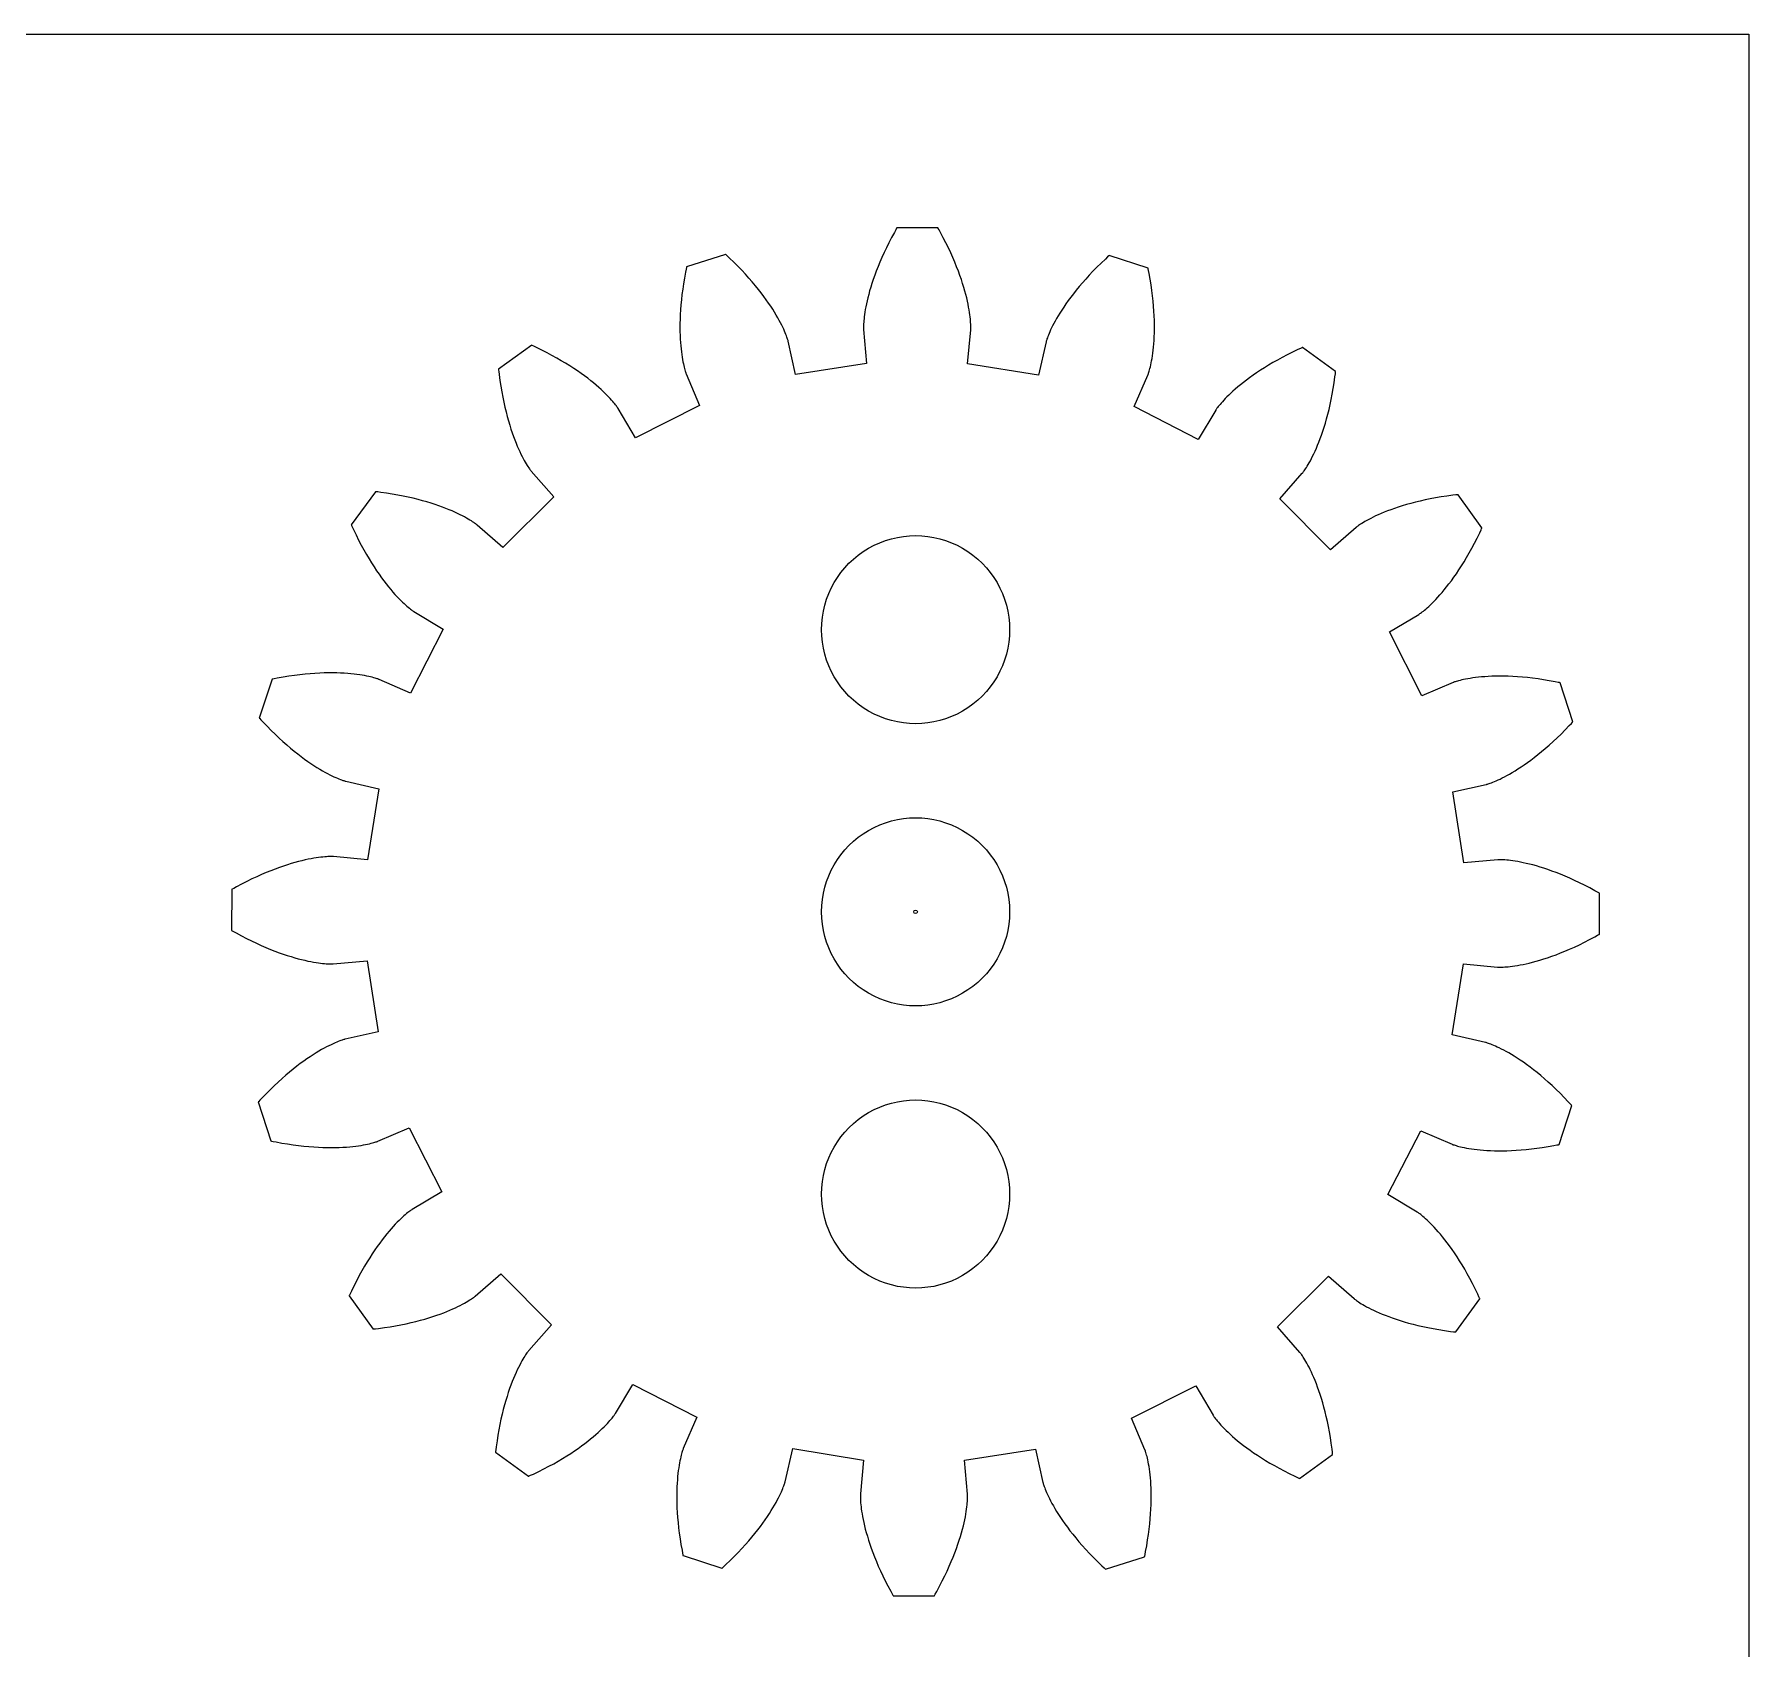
# Model space of a CAD drawing. Extents: x 0 to 209, y 27 to 297.
# Drawn here: x 118 to 209.2, y 210.8 to 296.6 of the extents above; entities that cross this region are included whole.
import ezdxf

# ---------------------------------------------------------------- set-up
doc = ezdxf.new("R2010")
doc.units = 0
for name, color, linetype in [('BoundingBox', 7, 'CONTINUOUS'), ('Centres', 7, 'CONTINUOUS'), ('Circles', 7, 'CONTINUOUS'), ('Gears', 7, 'CONTINUOUS')]:
    doc.layers.add(name, color=color, linetype=linetype)

msp = doc.modelspace()

# ---------------------------------------------------------------- linework, layer by layer
at = {"layer": 'BoundingBox', "color": 7}
msp.add_lwpolyline([(0.350749, 296.646874), (209.200745, 296.646874), (209.200745, 26.79689), (0.350749, 26.79689)], close=True, dxfattribs=at)
at = {"layer": 'Centres', "color": 7}
for points in [[(159.903845, 250.000009), (159.903845, 251.786338), (160.85684, 253.436973), (162.403846, 254.330138)], [(162.403846, 254.330138), (163.950851, 255.223302), (165.856841, 255.223302), (167.403846, 254.330138)], [(167.403846, 254.330138), (168.950849, 253.436973), (169.903844, 251.786338), (169.903844, 250.000009)], [(162.403846, 245.669883), (160.85684, 246.563048), (159.903845, 248.213683), (159.903845, 250.000009)], [(164.807691, 250.000009), (164.807691, 250.053117), (164.850739, 250.096164), (164.903846, 250.096164)], [(164.903846, 249.903854), (164.850739, 249.903854), (164.807691, 249.946905), (164.807691, 250.000009)], [(164.903846, 250.096164), (164.95695, 250.096164), (165.000001, 250.053117), (165.000001, 250.000009)], [(165.000001, 250.000009), (165.000001, 249.946905), (164.95695, 249.903854), (164.903846, 249.903854)], [(169.903844, 250.000009), (169.903844, 248.213683), (168.950849, 246.563048), (167.403846, 245.669883)], [(167.403846, 245.669883), (165.856841, 244.776719), (163.950851, 244.776719), (162.403846, 245.669883)]]:
    msp.add_open_spline(points, degree=3, dxfattribs=at)
at = {"layer": 'Circles', "color": 7}
for points in [[(162.404364, 269.329602), (163.95137, 270.222767), (165.857359, 270.222767), (167.404365, 269.329602)], [(159.904364, 264.999477), (159.904364, 266.785806), (160.857361, 268.436441), (162.404364, 269.329602)], [(167.404365, 269.329602), (168.95137, 268.436441), (169.904365, 266.785806), (169.904365, 264.999477)], [(162.404364, 260.669348), (160.857361, 261.562513), (159.904364, 263.213148), (159.904364, 264.999477)], [(169.904365, 264.999477), (169.904365, 263.213148), (168.95137, 261.562513), (167.404365, 260.669348)], [(167.404365, 260.669348), (165.857359, 259.776186), (163.95137, 259.776186), (162.404364, 260.669348)], [(162.404364, 239.329604), (163.95137, 240.222766), (165.857359, 240.222766), (167.404365, 239.329604)], [(159.904364, 234.999476), (159.904364, 236.785805), (160.857361, 238.43644), (162.404364, 239.329604)], [(167.404365, 239.329604), (168.95137, 238.43644), (169.904365, 236.785805), (169.904365, 234.999476)], [(162.404364, 230.66935), (160.857361, 231.562514), (159.904364, 233.213149), (159.904364, 234.999476)], [(169.904365, 234.999476), (169.904365, 233.213149), (168.95137, 231.562514), (167.404365, 230.66935)], [(167.404365, 230.66935), (165.857359, 229.776185), (163.95137, 229.776185), (162.404364, 230.66935)]]:
    msp.add_open_spline(points, degree=3, dxfattribs=at)
at = {"layer": 'Gears', "color": 7}
msp.add_lwpolyline([(136.338056, 243.622501), (134.568036, 243.227361), (134.55433, 243.224371), (134.531444, 243.218365), (134.499644, 243.20937), (134.458943, 243.196855), (134.409442, 243.180662), (134.351342, 243.160554), (134.284643, 243.136159), (134.209544, 243.107158), (134.126243, 243.073358), (134.034742, 243.034358), (133.935444, 242.989959), (133.828184, 242.939759), (133.713463, 242.883559), (133.591332, 242.821059), (133.461842, 242.752058), (133.325354, 242.676258), (133.181934, 242.593158), (133.031992, 242.502757), (132.875642, 242.404658), (132.712923, 242.298658), (132.544423, 242.184599), (132.370182, 242.062208), (132.190302, 241.931088), (132.005324, 241.791259), (131.815324, 241.642298), (131.620604, 241.484159), (131.421373, 241.31648), (131.218043, 241.139188), (131.010832, 240.951968), (130.799903, 240.754698), (130.585673, 240.547338), (130.368514, 240.32942), (130.148542, 240.100978), (130.037634, 239.982699), (129.981934, 239.922498), (129.967937, 239.907285), (129.960952, 239.900273), (129.957962, 239.896278), (129.957169, 239.895485), (129.956639, 239.894955), (129.95656, 239.894691), (130.623019, 237.824279), (130.623209, 237.824048), (130.623739, 237.823911), (130.624797, 237.823649), (130.629798, 237.822591), (130.639905, 237.820474), (130.660119, 237.816479), (130.740518, 237.800074), (130.899458, 237.768674), (131.211399, 237.711476), (131.514988, 237.661176), (131.810048, 237.617774), (132.096349, 237.580476), (132.373849, 237.549175), (132.642509, 237.523961), (132.902068, 237.503958), (133.152489, 237.489168), (133.393587, 237.479061), (133.625569, 237.473055), (133.847948, 237.470938), (134.060927, 237.473055), (134.264498, 237.479061), (134.458268, 237.488057), (134.642587, 237.499645), (134.81716, 237.513642), (134.982037, 237.52994), (135.137189, 237.547747), (135.282617, 237.567141), (135.418327, 237.587752), (135.544399, 237.609051), (135.660728, 237.630852), (135.767389, 237.65276), (135.864388, 237.67435), (135.951788, 237.695437), (136.029689, 237.715625), (136.09809, 237.734622), (136.156988, 237.752217), (136.206587, 237.767906), (136.246889, 237.781506), (136.278189, 237.792592), (136.300281, 237.800582), (136.313484, 237.806589), (137.981724, 238.518008), (139.706903, 235.108868), (138.145644, 234.186028), (138.133632, 234.178037), (138.113736, 234.165125), (138.086335, 234.146525), (138.051535, 234.122025), (138.009434, 234.091325), (137.960436, 234.054225), (137.904434, 234.010426), (137.842035, 233.959825), (137.773235, 233.901926), (137.698334, 233.836526), (137.617435, 233.763626), (137.531136, 233.682824), (137.439336, 233.593824), (137.342435, 233.496526), (137.240645, 233.390836), (137.134306, 233.276424), (137.023684, 233.153184), (136.909016, 233.020784), (136.790565, 232.879256), (136.668685, 232.728155), (136.543486, 232.567645), (136.415595, 232.397315), (136.285176, 232.217054), (136.152366, 232.026924), (136.017746, 231.826624), (135.881385, 231.615905), (135.743775, 231.395015), (135.605155, 231.163454), (135.465894, 230.921466), (135.326316, 230.668675), (135.186695, 230.405185), (135.047474, 230.130796), (134.908774, 229.845546), (134.839874, 229.698816), (134.805476, 229.624516), (134.79648, 229.60581), (134.792485, 229.595808), (134.790368, 229.590808), (134.789839, 229.589749), (134.789574, 229.58922), (134.789754, 229.58899), (136.063334, 227.825841), (136.063514, 227.825619), (136.064307, 227.825629), (136.065366, 227.825791), (136.070366, 227.82632), (136.080553, 227.827114), (136.101058, 227.830104), (136.182457, 227.839099), (136.343358, 227.858387), (136.657667, 227.90029), (136.961877, 227.946189), (137.255917, 227.995889), (137.539807, 228.049089), (137.813307, 228.105188), (138.076678, 228.164188), (138.329628, 228.225388), (138.572518, 228.288489), (138.804997, 228.353389), (139.027268, 228.419587), (139.239286, 228.486789), (139.441158, 228.554588), (139.632896, 228.622888), (139.814628, 228.691187), (139.986226, 228.759188), (140.147969, 228.826487), (140.299757, 228.892789), (140.441788, 228.957789), (140.574157, 229.021189), (140.696937, 229.082588), (140.810197, 229.141789), (140.914117, 229.198489), (141.008817, 229.252189), (141.094317, 229.302888), (141.171017, 229.349989), (141.238917, 229.393288), (141.298017, 229.43259), (141.348619, 229.467488), (141.390918, 229.497788), (141.425118, 229.523188), (141.451417, 229.543296), (141.469912, 229.558193), (141.480918, 229.567188), (142.847608, 230.759308), (145.541857, 228.050128), (144.342138, 226.689937), (144.333143, 226.679142), (144.318247, 226.660648), (144.297953, 226.63456), (144.272341, 226.60046), (144.241941, 226.558259), (144.206741, 226.507758), (144.16714, 226.448759), (144.123341, 226.381258), (144.07574, 226.30486), (144.024739, 226.219558), (143.970441, 226.12516), (143.913341, 226.021589), (143.85344, 225.908588), (143.791339, 225.786139), (143.727241, 225.654178), (143.66144, 225.512481), (143.594341, 225.361149), (143.52614, 225.199809), (143.457239, 225.02856), (143.38794, 224.84717), (143.31854, 224.655868), (143.249542, 224.454369), (143.181141, 224.24269), (143.11354, 224.02077), (143.04744, 223.78859), (142.982842, 223.546179), (142.920241, 223.293499), (142.85994, 223.030498), (142.80234, 222.757239), (142.747741, 222.473691), (142.69634, 222.17999), (142.648739, 221.876039), (142.605141, 221.56186), (142.584847, 221.401041), (142.574846, 221.319639), (142.572729, 221.29924), (142.571671, 221.288947), (142.571142, 221.283947), (142.571041, 221.282888), (142.571052, 221.282359), (142.571242, 221.282118), (144.327311, 219.9989), (144.327576, 219.998699), (144.328105, 219.99894), (144.329163, 219.999469), (144.334164, 220.001585), (144.34316, 220.005581), (144.361945, 220.013571), (144.436446, 220.04757), (144.583507, 220.115671), (144.869546, 220.25272), (145.144736, 220.390462), (145.408975, 220.528612), (145.662507, 220.666801), (145.905246, 220.80476), (146.137537, 220.94215), (146.359346, 221.078551), (146.570597, 221.213681), (146.771757, 221.34723), (146.962627, 221.4789), (147.143526, 221.608471), (147.314576, 221.735432), (147.475826, 221.85954), (147.627565, 221.980711), (147.769805, 222.09826), (147.902816, 222.212261), (148.026697, 222.322201), (148.141616, 222.427952), (148.247957, 222.529092), (148.345755, 222.62549), (148.435155, 222.71689), (148.516456, 222.80279), (148.589955, 222.883091), (148.655556, 222.95769), (148.713857, 223.02609), (148.765056, 223.088291), (148.809157, 223.14379), (148.846556, 223.192691), (148.877457, 223.234691), (148.902142, 223.269391), (148.920848, 223.29669), (148.933945, 223.316402), (148.941936, 223.328387), (149.873324, 224.884468), (153.273014, 223.140499), (152.552286, 221.476259), (152.547286, 221.462951), (152.539295, 221.440858), (152.527892, 221.409759), (152.514107, 221.369357), (152.49802, 221.319758), (152.480108, 221.260859), (152.460608, 221.192658), (152.439997, 221.114957), (152.418301, 221.027558), (152.396103, 220.930659), (152.373613, 220.824127), (152.351124, 220.707967), (152.329216, 220.582028), (152.307811, 220.446458), (152.287703, 220.301128), (152.268891, 220.146069), (152.251878, 219.981228), (152.236771, 219.806818), (152.224071, 219.622617), (152.214069, 219.428757), (152.207058, 219.225287), (152.204068, 219.012419), (152.204333, 218.789918), (152.208328, 218.558008), (152.217324, 218.316809), (152.230817, 218.066219), (152.249312, 217.806578), (152.273204, 217.537838), (152.302803, 217.260079), (152.338405, 216.973617), (152.380304, 216.678387), (152.428903, 216.374502), (152.484503, 216.062281), (152.515004, 215.903052), (152.530905, 215.82265), (152.5349, 215.802357), (152.537017, 215.792065), (152.538075, 215.787064), (152.53834, 215.786006), (152.53848, 215.785476), (152.538745, 215.785275), (154.605344, 215.107466), (154.605609, 215.107405), (154.606138, 215.107934), (154.606932, 215.108728), (154.610927, 215.112723), (154.618918, 215.119735), (154.634131, 215.133625), (154.694631, 215.188926), (154.813421, 215.299215), (155.04315, 215.517906), (155.26222, 215.733936), (155.470852, 215.946957), (155.669231, 216.156737), (155.857562, 216.362927), (156.036042, 216.565283), (156.204722, 216.763562), (156.36408, 216.957464), (156.513951, 217.146533), (156.654841, 217.330884), (156.786892, 217.509864), (156.910371, 217.683552), (157.02539, 217.851412), (157.1322, 218.013522), (157.231101, 218.169372), (157.322401, 218.318804), (157.4063, 218.461684), (157.482902, 218.597794), (157.5528, 218.726852), (157.616001, 218.848722), (157.672902, 218.963202), (157.723602, 219.070083), (157.7687, 219.169182), (157.808102, 219.260482), (157.842402, 219.343683), (157.8718, 219.418584), (157.896512, 219.485082), (157.917018, 219.543184), (157.933528, 219.592484), (157.946333, 219.633182), (157.955329, 219.664882), (157.961335, 219.687689), (157.965331, 219.701474), (158.370291, 221.469285), (162.1424, 220.861124), (161.97126, 219.055644), (161.970466, 219.041436), (161.969408, 219.01773), (161.968349, 218.98463), (161.96782, 218.94203), (161.967992, 218.88983), (161.96905, 218.828428), (161.97204, 218.75743), (161.976035, 218.677028), (161.982042, 218.587229), (161.991037, 218.48823), (162.002547, 218.38006), (162.017258, 218.262569), (162.035143, 218.136048), (162.056839, 218.000589), (162.082424, 217.856), (162.112526, 217.70278), (162.147226, 217.54082), (162.186826, 217.37019), (162.231824, 217.191139), (162.282325, 217.0037), (162.338726, 216.808218), (162.401425, 216.60465), (162.470425, 216.393161), (162.546226, 216.173951), (162.629226, 215.947272), (162.719425, 215.713142), (162.817326, 215.471892), (162.923146, 215.223732), (163.037136, 214.968742), (163.159496, 214.707201), (163.290695, 214.439501), (163.430746, 214.165512), (163.580085, 213.885742), (163.658285, 213.743652), (163.698185, 213.672151), (163.708292, 213.654266), (163.713292, 213.64527), (163.716282, 213.641275), (163.716811, 213.640216), (163.717076, 213.639687), (163.71734, 213.639608), (165.89234, 213.633602), (165.892604, 213.633821), (165.892869, 213.63435), (165.893398, 213.635409), (165.896388, 213.640409), (165.901389, 213.649405), (165.911601, 213.667212), (165.9519, 213.738411), (166.030899, 213.880072), (166.181701, 214.159072), (166.323391, 214.432112), (166.45595, 214.699322), (166.57977, 214.960101), (166.695281, 215.214421), (166.802411, 215.461992), (166.901611, 215.702762), (166.99321, 215.93627), (167.077411, 216.162592), (167.154511, 216.38136), (167.224811, 216.592368), (167.288411, 216.795658), (167.34591, 216.990939), (167.397411, 217.177979), (167.443409, 217.356739), (167.48401, 217.527099), (167.519609, 217.689029), (167.55051, 217.842038), (167.577011, 217.986349), (167.5995, 218.121888), (167.6181, 218.248329), (167.633393, 218.365608), (167.645405, 218.47376), (167.654401, 218.572759), (167.661413, 218.662458), (167.666413, 218.742859), (167.669403, 218.81376), (167.670461, 218.875259), (167.670991, 218.927258), (167.670461, 218.969859), (167.669668, 219.002958), (167.668609, 219.026559), (167.667551, 219.040661), (167.50652, 220.847091), (171.2819, 221.43437), (171.677031, 219.664361), (171.680021, 219.650655), (171.686027, 219.627769), (171.695023, 219.595969), (171.707511, 219.55527), (171.723704, 219.505769), (171.743891, 219.44767), (171.768286, 219.380968), (171.797287, 219.305768), (171.831085, 219.22247), (171.870087, 219.130969), (171.914487, 219.031671), (171.964686, 218.92443), (172.020886, 218.809698), (172.083386, 218.687559), (172.152387, 218.558069), (172.228285, 218.42157), (172.311385, 218.27815), (172.401786, 218.128208), (172.499885, 217.971858), (172.605885, 217.809139), (172.719944, 217.64064), (172.842346, 217.466398), (172.973455, 217.286508), (173.113285, 217.10154), (173.262245, 216.91153), (173.420386, 216.71682), (173.588077, 216.517579), (173.765356, 216.314252), (173.952575, 216.107051), (174.149845, 215.896133), (174.357215, 215.681903), (174.575126, 215.464733), (174.803557, 215.244771), (174.921847, 215.133863), (174.981947, 215.078163), (174.997134, 215.064273), (175.004145, 215.057261), (175.00814, 215.054271), (175.008934, 215.053478), (175.009463, 215.052948), (175.009728, 215.052866), (177.080148, 215.719328), (177.080378, 215.719518), (177.080519, 215.720048), (177.080738, 215.721106), (177.081796, 215.726107), (177.083913, 215.736214), (177.087908, 215.756401), (177.104313, 215.836803), (177.135613, 215.995741), (177.192813, 216.307661), (177.243113, 216.61126), (177.286613, 216.90631), (177.323814, 217.192629), (177.355013, 217.470129), (177.380413, 217.738779), (177.400416, 217.998338), (177.415312, 218.24875), (177.425498, 218.489859), (177.431504, 218.72183), (177.433621, 218.94421), (177.431504, 219.157199), (177.425498, 219.360759), (177.416502, 219.554519), (177.404914, 219.738859), (177.390917, 219.913418), (177.374725, 220.078299), (177.356918, 220.233448), (177.337418, 220.378879), (177.316913, 220.514589), (177.29572, 220.640649), (177.273918, 220.756979), (177.252011, 220.86364), (177.230315, 220.960539), (177.209122, 221.047938), (177.188908, 221.12584), (177.169805, 221.19424), (177.15221, 221.253139), (177.13652, 221.302838), (177.122921, 221.343139), (177.111914, 221.37444), (177.103924, 221.396532), (177.098923, 221.409735), (176.387514, 223.077973), (179.796654, 224.803154), (180.719495, 223.241893), (180.727485, 223.229801), (180.740291, 223.209904), (180.758891, 223.182504), (180.783497, 223.147703), (180.814197, 223.105603), (180.851297, 223.056605), (180.895096, 223.000704), (180.945798, 222.938304), (181.003697, 222.869404), (181.069096, 222.794503), (181.142098, 222.713604), (181.222896, 222.627305), (181.311897, 222.535505), (181.409197, 222.438604), (181.514877, 222.336814), (181.629296, 222.230475), (181.752536, 222.119885), (181.884947, 222.005204), (182.026467, 221.886744), (182.177566, 221.764875), (182.338078, 221.639663), (182.508406, 221.511785), (182.688656, 221.381374), (182.878796, 221.248553), (183.079096, 221.113933), (183.289816, 220.977575), (183.510706, 220.839965), (183.742267, 220.701355), (183.984268, 220.562084), (184.237048, 220.422503), (184.500536, 220.282885), (184.774927, 220.143664), (185.060177, 220.004964), (185.206907, 219.936064), (185.281308, 219.901763), (185.300093, 219.893773), (185.309089, 219.889778), (185.31409, 219.886788), (185.315148, 219.886259), (185.315677, 219.885994), (185.315908, 219.886174), (187.079057, 221.159743), (187.079279, 221.159923), (187.079268, 221.160717), (187.079078, 221.161775), (187.078549, 221.166776), (187.07749, 221.176962), (187.075374, 221.197468), (187.066378, 221.278869), (187.046984, 221.439768), (187.004984, 221.754088), (186.958983, 222.058308), (186.909385, 222.35234), (186.856185, 222.63623), (186.800183, 222.909729), (186.741284, 223.173088), (186.680083, 223.42604), (186.616882, 223.668938), (186.551983, 223.901427), (186.485683, 224.123698), (186.418384, 224.335728), (186.350585, 224.537589), (186.282282, 224.72933), (186.214083, 224.911048), (186.146083, 225.08266), (186.078783, 225.244399), (186.012484, 225.396178), (185.947484, 225.53823), (185.884084, 225.670588), (185.822683, 225.793367), (185.763485, 225.906628), (185.706785, 226.01058), (185.653085, 226.105279), (185.602383, 226.190679), (185.555284, 226.267379), (185.511982, 226.335279), (185.472583, 226.394379), (185.437685, 226.445079), (185.407385, 226.487378), (185.381985, 226.521578), (185.361876, 226.547877), (185.347086, 226.566372), (185.33809, 226.577458), (184.145981, 227.944136), (186.85515, 230.638396), (188.215352, 229.438678), (188.226147, 229.429682), (188.244641, 229.414892), (188.270729, 229.394598), (188.304731, 229.369013), (188.346929, 229.338612), (188.39733, 229.303311), (188.456329, 229.263711), (188.52383, 229.219912), (188.600231, 229.172311), (188.68553, 229.121212), (188.779931, 229.066912), (188.883502, 229.009711), (188.9965, 228.949812), (189.118941, 228.887611), (189.250892, 228.823511), (189.3926, 228.757712), (189.543931, 228.690711), (189.705282, 228.622512), (189.876531, 228.553612), (190.05791, 228.484312), (190.249209, 228.414912), (190.450721, 228.345811), (190.662391, 228.277511), (190.884321, 228.209913), (191.1165, 228.143812), (191.358912, 228.079111), (191.611581, 228.016513), (191.87459, 227.956212), (192.147841, 227.898612), (192.4314, 227.843912), (192.72509, 227.792512), (193.029041, 227.744812), (193.34321, 227.701212), (193.504, 227.680521), (193.585402, 227.67052), (193.605695, 227.668403), (193.615987, 227.667345), (193.620988, 227.666816), (193.622046, 227.666686), (193.62284, 227.666697), (193.62307, 227.666877), (194.906299, 229.422956), (194.90649, 229.423221), (194.906249, 229.42375), (194.90572, 229.424808), (194.903603, 229.428803), (194.899608, 229.438805), (194.891618, 229.457696), (194.857619, 229.532197), (194.789518, 229.679247), (194.652469, 229.965296), (194.514719, 230.240476), (194.376569, 230.504726), (194.238377, 230.758258), (194.100418, 231.000997), (193.963028, 231.233296), (193.826627, 231.455096), (193.691507, 231.666348), (193.557948, 231.867497), (193.426289, 232.058367), (193.296709, 232.239287), (193.169749, 232.410327), (193.045638, 232.571577), (192.924478, 232.723316), (192.806918, 232.865556), (192.69292, 232.998567), (192.582988, 233.122448), (192.477218, 233.237377), (192.376089, 233.343676), (192.279688, 233.441477), (192.188288, 233.530877), (192.102388, 233.612178), (192.021989, 233.685777), (191.947387, 233.751476), (191.878889, 233.809777), (191.816588, 233.860876), (191.761089, 233.904977), (191.712189, 233.942378), (191.670189, 233.973276), (191.635589, 233.997988), (191.608189, 234.016694), (191.588477, 234.029791), (191.576492, 234.036803), (190.020411, 234.968194), (191.76437, 238.367884), (193.428631, 237.647164), (193.441833, 237.641158), (193.463847, 237.632162), (193.494946, 237.620467), (193.535247, 237.606683), (193.584748, 237.590675), (193.643647, 237.572789), (193.711846, 237.55329), (193.789647, 237.532679), (193.877046, 237.511089), (193.973847, 237.48889), (194.080376, 237.466401), (194.196528, 237.443805), (194.322486, 237.422109), (194.458008, 237.400308), (194.603367, 237.380411), (194.758426, 237.361599), (194.923238, 237.344401), (195.097628, 237.329108), (195.281857, 237.316699), (195.475717, 237.306698), (195.679198, 237.299687), (195.892068, 237.296697), (196.114556, 237.296961), (196.346456, 237.300957), (196.587658, 237.309952), (196.838258, 237.323446), (197.097896, 237.341941), (197.366628, 237.365832), (197.644396, 237.395434), (197.930857, 237.431034), (198.226077, 237.473034), (198.529977, 237.521632), (198.842196, 237.577232), (199.001428, 237.607733), (199.081827, 237.623634), (199.102041, 237.62763), (199.112042, 237.629746), (199.117043, 237.630805), (199.118101, 237.631069), (199.11863, 237.631217), (199.118829, 237.631482), (199.796641, 239.698092), (199.79671, 239.698357), (199.79618, 239.698886), (199.795387, 239.69968), (199.791391, 239.702669), (199.78438, 239.71066), (199.770384, 239.725873), (199.715184, 239.786373), (199.604895, 239.905163), (199.386214, 240.134903), (199.170174, 240.353973), (198.957144, 240.562602), (198.747364, 240.760974), (198.541174, 240.949312), (198.338805, 241.127792), (198.140524, 241.296472), (197.946634, 241.455833), (197.757563, 241.605693), (197.573215, 241.746584), (197.394235, 241.878642), (197.220544, 242.002113), (197.052673, 242.117093), (196.890574, 242.223942), (196.734724, 242.322843), (196.585295, 242.414241), (196.442415, 242.498143), (196.306305, 242.574642), (196.177265, 242.644542), (196.055393, 242.707743), (195.940894, 242.764542), (195.834024, 242.815244), (195.734924, 242.860342), (195.643725, 242.899744), (195.560524, 242.934042), (195.485623, 242.963342), (195.419123, 242.988133), (195.361023, 243.008638), (195.311625, 243.025148), (195.270924, 243.037954), (195.239225, 243.047955), (195.216418, 243.054967), (195.202633, 243.058962), (193.434822, 243.46392), (194.042993, 247.236032), (195.848462, 247.06487), (195.86267, 247.064076), (195.886456, 247.063283), (195.919556, 247.062489), (195.962156, 247.06143), (196.014255, 247.061409), (196.075657, 247.062203), (196.146655, 247.065193), (196.227057, 247.069188), (196.316857, 247.075194), (196.415856, 247.08419), (196.524025, 247.095779), (196.641516, 247.110489), (196.768037, 247.128402), (196.903486, 247.150098), (197.048086, 247.175789), (197.201316, 247.205991), (197.363286, 247.240688), (197.533906, 247.280191), (197.712957, 247.325188), (197.900385, 247.375689), (198.095867, 247.432091), (198.299446, 247.494789), (198.510938, 247.56379), (198.730148, 247.63959), (198.956827, 247.72259), (199.190967, 247.812789), (199.432217, 247.91069), (199.680367, 248.01651), (199.935367, 248.130501), (200.196908, 248.25286), (200.464597, 248.384051), (200.738587, 248.524111), (201.018368, 248.673449), (201.160446, 248.75165), (201.231947, 248.791549), (201.249833, 248.801656), (201.258829, 248.806656), (201.262824, 248.809646), (201.263882, 248.810175), (201.264412, 248.81044), (201.26448, 248.810705), (201.270486, 250.985715), (201.270267, 250.985979), (201.269738, 250.986244), (201.268679, 250.986773), (201.263679, 250.989763), (201.254683, 250.994763), (201.236797, 251.00487), (201.165595, 251.04527), (201.023937, 251.124269), (200.744937, 251.275068), (200.471894, 251.416768), (200.204686, 251.549319), (199.943895, 251.673099), (199.689574, 251.788569), (199.442007, 251.895709), (199.201246, 251.994909), (198.967725, 252.086508), (198.741406, 252.170709), (198.522646, 252.247809), (198.311624, 252.318109), (198.108345, 252.381709), (197.913056, 252.439309), (197.726025, 252.49081), (197.547264, 252.536908), (197.376897, 252.577509), (197.214977, 252.613108), (197.061955, 252.644009), (196.917696, 252.670909), (196.782185, 252.693716), (196.655767, 252.712422), (196.538535, 252.728112), (196.430387, 252.740204), (196.331385, 252.750205), (196.241786, 252.757216), (196.161485, 252.762217), (196.090585, 252.765207), (196.028985, 252.766265), (195.976886, 252.766284), (195.934285, 252.766204), (195.901085, 252.765146), (195.877484, 252.764088), (195.863276, 252.763029), (194.056855, 252.602001), (193.469575, 256.377391), (195.239595, 256.77252), (195.2533, 256.77551), (195.276187, 256.781516), (195.307987, 256.790511), (195.348688, 256.803), (195.398186, 256.819192), (195.456286, 256.839301), (195.522988, 256.863695), (195.598087, 256.892696), (195.681388, 256.926497), (195.772887, 256.965496), (195.872187, 257.009896), (195.979436, 257.060095), (196.094157, 257.116296), (196.216296, 257.178795), (196.345778, 257.247796), (196.482277, 257.323597), (196.625697, 257.406697), (196.775628, 257.497097), (196.931979, 257.595197), (197.094697, 257.701186), (197.263208, 257.815245), (197.437439, 257.937636), (197.617326, 258.068756), (197.802307, 258.208586), (197.992296, 258.357546), (198.187027, 258.515687), (198.386258, 258.683367), (198.589588, 258.860656), (198.796788, 259.047876), (199.007717, 259.245146), (199.221947, 259.452516), (199.439117, 259.670427), (199.659076, 259.898866), (199.769987, 260.017148), (199.825687, 260.077346), (199.839683, 260.092533), (199.846668, 260.099544), (199.849658, 260.103539), (199.850452, 260.104333), (199.850981, 260.104862), (199.85105, 260.105127), (199.184591, 262.175536), (199.184411, 262.175767), (199.183882, 262.175907), (199.182823, 262.176166), (199.177823, 262.177224), (199.167716, 262.179341), (199.147501, 262.183336), (199.067103, 262.19974), (198.908162, 262.231141), (198.596231, 262.288341), (198.292633, 262.338641), (197.997572, 262.382041), (197.711272, 262.41944), (197.433782, 262.45074), (197.165111, 262.475928), (196.905552, 262.495931), (196.655132, 262.510721), (196.414033, 262.520828), (196.182051, 262.526834), (195.959672, 262.528951), (195.746693, 262.526834), (195.543122, 262.520828), (195.349363, 262.511832), (195.165033, 262.500244), (194.990461, 262.486247), (194.825601, 262.470055), (194.670452, 262.452248), (194.525011, 262.432854), (194.389301, 262.412243), (194.263232, 262.390944), (194.146911, 262.369143), (194.040241, 262.347235), (193.943243, 262.325645), (193.855843, 262.304558), (193.777941, 262.28437), (193.709541, 262.265373), (193.650542, 262.247778), (193.60094, 262.232088), (193.560642, 262.218489), (193.529342, 262.207403), (193.507249, 262.199412), (193.494046, 262.193406), (191.825817, 261.481987), (190.100627, 264.891127), (191.661886, 265.813967), (191.673898, 265.821958), (191.693795, 265.834869), (191.721195, 265.853364), (191.755996, 265.87797), (191.798096, 265.908569), (191.847094, 265.945669), (191.903096, 265.989471), (191.965495, 266.04007), (192.034295, 266.097971), (192.109196, 266.163371), (192.190095, 266.236269), (192.276394, 266.31707), (192.368194, 266.40607), (192.465095, 266.503371), (192.566885, 266.609059), (192.673235, 266.72347), (192.783854, 266.84671), (192.898514, 266.97911), (193.016976, 267.120641), (193.138854, 267.271739), (193.264054, 267.432249), (193.391936, 267.60258), (193.522354, 267.78284), (193.655175, 267.97297), (193.789784, 268.17327), (193.926145, 268.38399), (194.063755, 268.60488), (194.202375, 268.83644), (194.341644, 269.078439), (194.481215, 269.331219), (194.620835, 269.59471), (194.760054, 269.869101), (194.898756, 270.154351), (194.967654, 270.301081), (195.002055, 270.375379), (195.011051, 270.394085), (195.015046, 270.404086), (195.017162, 270.409087), (195.017692, 270.410145), (195.017956, 270.410674), (195.017766, 270.410904), (193.744196, 272.174054), (193.744006, 272.174273), (193.743212, 272.174263), (193.742154, 272.174104), (193.737153, 272.173575), (193.726967, 272.172781), (193.706462, 272.169791), (193.625063, 272.160795), (193.464161, 272.141507), (193.149842, 272.099608), (192.845632, 272.053708), (192.551592, 272.004006), (192.267702, 271.950806), (191.994203, 271.894707), (191.730842, 271.835707), (191.477881, 271.774506), (191.234991, 271.711308), (191.00252, 271.646408), (190.780252, 271.580207), (190.56822, 271.513008), (190.366351, 271.445206), (190.17461, 271.376907), (189.992892, 271.308607), (189.82128, 271.240606), (189.659551, 271.173307), (189.507752, 271.107008), (189.365721, 271.042008), (189.23336, 270.978608), (189.110572, 270.917206), (188.997312, 270.858008), (188.893402, 270.801308), (188.7987, 270.747706), (188.713203, 270.697007), (188.636503, 270.649908), (188.568603, 270.606607), (188.509503, 270.567308), (188.458901, 270.532409), (188.416602, 270.502109), (188.382402, 270.476709), (188.356102, 270.4566), (188.337608, 270.441704), (188.326601, 270.432709), (186.959912, 269.240589), (184.265663, 271.949766), (185.465381, 273.309958), (185.474377, 273.320753), (185.489273, 273.339247), (185.509567, 273.365335), (185.535152, 273.399437), (185.565553, 273.441635), (185.600753, 273.492136), (185.640353, 273.551136), (185.684152, 273.618636), (185.731753, 273.695035), (185.782752, 273.780337), (185.837052, 273.874737), (185.894152, 273.978316), (185.954054, 274.091307), (186.016151, 274.213756), (186.080252, 274.345717), (186.146051, 274.487417), (186.213152, 274.638745), (186.281351, 274.800086), (186.350251, 274.971337), (186.419554, 275.152725), (186.488951, 275.344027), (186.557952, 275.545525), (186.626352, 275.757205), (186.693953, 275.979135), (186.760051, 276.211307), (186.824652, 276.453726), (186.887252, 276.706395), (186.947553, 276.969407), (187.005153, 277.242656), (187.059753, 277.526218), (187.111153, 277.819905), (187.158752, 278.123856), (187.202352, 278.438035), (187.222646, 278.598868), (187.232647, 278.680267), (187.234764, 278.700667), (187.235822, 278.710959), (187.236351, 278.715959), (187.236452, 278.717018), (187.236431, 278.717812), (187.236251, 278.718042), (185.480179, 280.001261), (185.479915, 280.001462), (185.479386, 280.001221), (185.478327, 280.000691), (185.473327, 279.998575), (185.464331, 279.99458), (185.44544, 279.986589), (185.370838, 279.95259), (185.22379, 279.884589), (184.937739, 279.74753), (184.662559, 279.60979), (184.398309, 279.471638), (184.14478, 279.333449), (183.902048, 279.19549), (183.66975, 279.05811), (183.447949, 278.921699), (183.236698, 278.786568), (183.035538, 278.65302), (182.84467, 278.52135), (182.663769, 278.391789), (182.492719, 278.264818), (182.331468, 278.14071), (182.17973, 278.019539), (182.037479, 277.90199), (181.904479, 277.787989), (181.78059, 277.678049), (181.665668, 277.5723), (181.55934, 277.471158), (181.46154, 277.37476), (181.37214, 277.283359), (181.290838, 277.197459), (181.217239, 277.117058), (181.151638, 277.042459), (181.09334, 276.974058), (181.042138, 276.911858), (180.99804, 276.856258), (180.960638, 276.807358), (180.929738, 276.765358), (180.905052, 276.730658), (180.886346, 276.703358), (180.873249, 276.683646), (180.865259, 276.671634), (179.933867, 275.115554), (176.534178, 276.859526), (177.254897, 278.523776), (177.259898, 278.537085), (177.267889, 278.559177), (177.279292, 278.590276), (177.293103, 278.630678), (177.309216, 278.680276), (177.327102, 278.739178), (177.346602, 278.807377), (177.367213, 278.885077), (177.388909, 278.972477), (177.411107, 279.069378), (177.433597, 279.175907), (177.456087, 279.292067), (177.477994, 279.418006), (177.499399, 279.553576), (177.519507, 279.698906), (177.538319, 279.853968), (177.555332, 280.018806), (177.57044, 280.193217), (177.58314, 280.377417), (177.593141, 280.571277), (177.600152, 280.774747), (177.603142, 280.987628), (177.602877, 281.210127), (177.598882, 281.442026), (177.589886, 281.683226), (177.576393, 281.933818), (177.557898, 282.193456), (177.534006, 282.462196), (177.504408, 282.739966), (177.468808, 283.026417), (177.426908, 283.321647), (177.378307, 283.625537), (177.322708, 283.937756), (177.292209, 284.096996), (177.276308, 284.177397), (177.272312, 284.197691), (177.270196, 284.207983), (177.269137, 284.212984), (177.268873, 284.214042), (177.268735, 284.214571), (177.268471, 284.21477), (175.201871, 284.892579), (175.201606, 284.892651), (175.201077, 284.892122), (175.200284, 284.891328), (175.196288, 284.887333), (175.188298, 284.880322), (175.173084, 284.866431), (175.112585, 284.811131), (174.993795, 284.700839), (174.764065, 284.482151), (174.544985, 284.26611), (174.336355, 284.053092), (174.137984, 283.843312), (173.949646, 283.637122), (173.771166, 283.43475), (173.602486, 283.236471), (173.443125, 283.042571), (173.293265, 282.853511), (173.152374, 282.66916), (173.020315, 282.490172), (172.896834, 282.316481), (172.781825, 282.148621), (172.675005, 281.986511), (172.576106, 281.830671), (172.484706, 281.681232), (172.400804, 281.538352), (172.324205, 281.40225), (172.254304, 281.273191), (172.191106, 281.151322), (172.134305, 281.036831), (172.083606, 280.929961), (172.038505, 280.830861), (171.999106, 280.739561), (171.964805, 280.65636), (171.935405, 280.581459), (171.910719, 280.514962), (171.890214, 280.456862), (171.873704, 280.407559), (171.860898, 280.366861), (171.851902, 280.335161), (171.845896, 280.312354), (171.841901, 280.298543), (171.43694, 278.530732), (167.664839, 279.138901), (167.83598, 280.944383), (167.836773, 280.958591), (167.837832, 280.982298), (167.83889, 281.015397), (167.839419, 281.057998), (167.83934, 281.110197), (167.838281, 281.171597), (167.835292, 281.242598), (167.831296, 281.322899), (167.82529, 281.412698), (167.816295, 281.511697), (167.804785, 281.619867), (167.790074, 281.737358), (167.772162, 281.863879), (167.750466, 281.999338), (167.724855, 282.143927), (167.694756, 282.297147), (167.660055, 282.459117), (167.620455, 282.629747), (167.575455, 282.808799), (167.524954, 282.996227), (167.468555, 283.191709), (167.405854, 283.395277), (167.336854, 283.606777), (167.261056, 283.825979), (167.178053, 284.052668), (167.087854, 284.286809), (166.989956, 284.528048), (166.884144, 284.776209), (166.770145, 285.031198), (166.647783, 285.292739), (166.516595, 285.560439), (166.376546, 285.834427), (166.227194, 286.114208), (166.148994, 286.256288), (166.109094, 286.327789), (166.098987, 286.345701), (166.093987, 286.354697), (166.090997, 286.358692), (166.090468, 286.35975), (166.090203, 286.360279), (166.089939, 286.360358), (163.914929, 286.366364), (163.914664, 286.366144), (163.914399, 286.365615), (163.91387, 286.364557), (163.91088, 286.359556), (163.90588, 286.350561), (163.895667, 286.332754), (163.855368, 286.261555), (163.776369, 286.119905), (163.625567, 285.840904), (163.483877, 285.567854), (163.351318, 285.300654), (163.227488, 285.039865), (163.111979, 284.785545), (163.004849, 284.537974), (162.905649, 284.297203), (162.814148, 284.063693), (162.729947, 283.837373), (162.652848, 283.618595), (162.582548, 283.407584), (162.518947, 283.204294), (162.461448, 283.009013), (162.40995, 282.821974), (162.363949, 282.643213), (162.323349, 282.472854), (162.287749, 282.310923), (162.256848, 282.157915), (162.230348, 282.013603), (162.207858, 281.878065), (162.189258, 281.751623), (162.173965, 281.634344), (162.161953, 281.526193), (162.152957, 281.427194), (162.145946, 281.337495), (162.140945, 281.257093), (162.137955, 281.186193), (162.136897, 281.124595), (162.136368, 281.072594), (162.136897, 281.029993), (162.137691, 280.996894), (162.138749, 280.973293), (162.139807, 280.959191), (162.300838, 279.152772), (158.525448, 278.565492), (158.130317, 280.335502), (158.127327, 280.349207), (158.121321, 280.372094), (158.112325, 280.403894), (158.099837, 280.444592), (158.083644, 280.494093), (158.06343, 280.552193), (158.039035, 280.618894), (158.010037, 280.694094), (157.976237, 280.777393), (157.937237, 280.868793), (157.892835, 280.968094), (157.842635, 281.075343), (157.786435, 281.190074), (157.723935, 281.312203), (157.654937, 281.441693), (157.579036, 281.578202), (157.495936, 281.721622), (157.405536, 281.871554), (157.307436, 282.027904), (157.201447, 282.190623), (157.087377, 282.359122), (156.964986, 282.533364), (156.833877, 282.713254), (156.694037, 282.898224), (156.545087, 283.088232), (156.386945, 283.282944), (156.219255, 283.482183), (156.041976, 283.685513), (155.854747, 283.892714), (155.657476, 284.103642), (155.450117, 284.317873), (155.232195, 284.535043), (155.003765, 284.755004), (154.885485, 284.865922), (154.825385, 284.921623), (154.810172, 284.935514), (154.803187, 284.942499), (154.799191, 284.945488), (154.798398, 284.946282), (154.797868, 284.946811), (154.797604, 284.94689), (152.727194, 284.280431), (152.726964, 284.280241), (152.726824, 284.279712), (152.726594, 284.278654), (152.725535, 284.273653), (152.723419, 284.263546), (152.719424, 284.243359), (152.703019, 284.163058), (152.671719, 284.004099), (152.614519, 283.692179), (152.564219, 283.388577), (152.520719, 283.093527), (152.483518, 282.807209), (152.452319, 282.529708), (152.426919, 282.261069), (152.406916, 282.001499), (152.39202, 281.751087), (152.381834, 281.509978), (152.375828, 281.278007), (152.373711, 281.055627), (152.375828, 280.842638), (152.381834, 280.639078), (152.39083, 280.445318), (152.402418, 280.260978), (152.416415, 280.086419), (152.432607, 279.921549), (152.450414, 279.766389), (152.469914, 279.620958), (152.490419, 279.485248), (152.511612, 279.359188), (152.533414, 279.242858), (152.555321, 279.136197), (152.576911, 279.039298), (152.598104, 278.951899), (152.618292, 278.873997), (152.637395, 278.805597), (152.65499, 278.746698), (152.670679, 278.697097), (152.684279, 278.656698), (152.695391, 278.625397), (152.703382, 278.603304), (152.708382, 278.590101), (153.419802, 276.921872), (150.010662, 275.196683), (149.087821, 276.757944), (149.079831, 276.76993), (149.067025, 276.789826), (149.048425, 276.817227), (149.023819, 276.852027), (148.993119, 276.894128), (148.956019, 276.943126), (148.91222, 276.999027), (148.861518, 277.061527), (148.803619, 277.130327), (148.73822, 277.205228), (148.665218, 277.286126), (148.58442, 277.372428), (148.495419, 277.464228), (148.398119, 277.561126), (148.292439, 277.662927), (148.17802, 277.769258), (148.05478, 277.879846), (147.922369, 277.994527), (147.780849, 278.112986), (147.629748, 278.234856), (147.469228, 278.360067), (147.298899, 278.487945), (147.118649, 278.618356), (146.928509, 278.751177), (146.72822, 278.885797), (146.517498, 279.022158), (146.2966, 279.159768), (146.06505, 279.298377), (145.823048, 279.437646), (145.570268, 279.577227), (145.30677, 279.716848), (145.032389, 279.856066), (144.747139, 279.994766), (144.600409, 280.063666), (144.526008, 280.097967), (144.507196, 280.105958), (144.4982, 280.109953), (144.4932, 280.112943), (144.492141, 280.113472), (144.491612, 280.113736), (144.491382, 280.113545), (142.72823, 278.839987), (142.728003, 278.839796), (142.728021, 278.839003), (142.728212, 278.837944), (142.728741, 278.832944), (142.729799, 278.822757), (142.731916, 278.802252), (142.740912, 278.720853), (142.760306, 278.559952), (142.802306, 278.245632), (142.848306, 277.941412), (142.897905, 277.647383), (142.951107, 277.363493), (143.007106, 277.090002), (143.066005, 276.826633), (143.127206, 276.573683), (143.190407, 276.330782), (143.255307, 276.098303), (143.321606, 275.876022), (143.388906, 275.664003), (143.456705, 275.462134), (143.525007, 275.270393), (143.593206, 275.088672), (143.661207, 274.917063), (143.728506, 274.755334), (143.794805, 274.603543), (143.859806, 274.461504), (143.923205, 274.329143), (143.984607, 274.206353), (144.043807, 274.093093), (144.100505, 273.989154), (144.154208, 273.894454), (144.204907, 273.809052), (144.252005, 273.732352), (144.295307, 273.664452), (144.334706, 273.605254), (144.369607, 273.554552), (144.399908, 273.512253), (144.425308, 273.478053), (144.445416, 273.451753), (144.460206, 273.433259), (144.469202, 273.422146), (145.661322, 272.055457), (142.95215, 269.36121), (141.591951, 270.560918), (141.581156, 270.569914), (141.562661, 270.584704), (141.536547, 270.605104), (141.502448, 270.630715), (141.460249, 270.661214), (141.409849, 270.696515), (141.350849, 270.736115), (141.283349, 270.779914), (141.206948, 270.827515), (141.121649, 270.878514), (141.027248, 270.932814), (140.923679, 270.990014), (140.810679, 271.049916), (140.688237, 271.112114), (140.556279, 271.176215), (140.414579, 271.242014), (140.263237, 271.309014), (140.101889, 271.377216), (139.930637, 271.446016), (139.749268, 271.515315), (139.557969, 271.584716), (139.356457, 271.653814), (139.144777, 271.722114), (138.922858, 271.789715), (138.690678, 271.855816), (138.448269, 271.920514), (138.195587, 271.983115), (137.932589, 272.043416), (137.659338, 272.101016), (137.375778, 272.155615), (137.082088, 272.207016), (136.77813, 272.254715), (136.463958, 272.298315), (136.303179, 272.319006), (136.22178, 272.329007), (136.201486, 272.331124), (136.191194, 272.332182), (136.186193, 272.332711), (136.185135, 272.332843), (136.184341, 272.332833), (136.184121, 272.332642), (134.900892, 270.576563), (134.900691, 270.576299), (134.900943, 270.575769), (134.901472, 270.574711), (134.903588, 270.570716), (134.907584, 270.560715), (134.915574, 270.541823), (134.949573, 270.467324), (135.017674, 270.320274), (135.154723, 270.034225), (135.292462, 269.759045), (135.430615, 269.494795), (135.568814, 269.241263), (135.706773, 268.998524), (135.844153, 268.766236), (135.980554, 268.544425), (136.115684, 268.333184), (136.249233, 268.132024), (136.380903, 267.941154), (136.510474, 267.760245), (136.637443, 267.589194), (136.761543, 267.427955), (136.882714, 267.276206), (137.000263, 267.133966), (137.114275, 267.000954), (137.224204, 266.877074), (137.329963, 266.762155), (137.431103, 266.655845), (137.527504, 266.558044), (137.618904, 266.468644), (137.704804, 266.387346), (137.785202, 266.313744), (137.859804, 266.248045), (137.928302, 266.189744), (137.990604, 266.138645), (138.046103, 266.094545), (138.095003, 266.057146), (138.137003, 266.026245), (138.171603, 266.001533), (138.199003, 265.982827), (138.218714, 265.96973), (138.2307, 265.962745), (139.78677, 265.031354), (138.042811, 261.631664), (136.378561, 262.352394), (136.365358, 262.358401), (136.343371, 262.367396), (136.312272, 262.379091), (136.271971, 262.392796), (136.222473, 262.408804), (136.163571, 262.426689), (136.095372, 262.446189), (136.017572, 262.4668), (135.930172, 262.48839), (135.833271, 262.510483), (135.726742, 262.532973), (135.610592, 262.555568), (135.484632, 262.577264), (135.349102, 262.599066), (135.203753, 262.618962), (135.048691, 262.637774), (134.883872, 262.654972), (134.709493, 262.670265), (134.525261, 262.682674), (134.331393, 262.692675), (134.127923, 262.699687), (133.915052, 262.702676), (133.692561, 262.702412), (133.460651, 262.698417), (133.219452, 262.689421), (132.968862, 262.675927), (132.709211, 262.657433), (132.440482, 262.633541), (132.162722, 262.603942), (131.87626, 262.568342), (131.58103, 262.526342), (131.27714, 262.477741), (130.964921, 262.422141), (130.805693, 262.391643), (130.725291, 262.375741), (130.705103, 262.371746), (130.695102, 262.369629), (130.690101, 262.368571), (130.689043, 262.368307), (130.688514, 262.368156), (130.688313, 262.367891), (130.010503, 260.301292), (130.010432, 260.301027), (130.010961, 260.300498), (130.011755, 260.299704), (130.01575, 260.296714), (130.022761, 260.288724), (130.036758, 260.273537), (130.091958, 260.213037), (130.202249, 260.094247), (130.420928, 259.864507), (130.636968, 259.645437), (130.849989, 259.436805), (131.059777, 259.238436), (131.265967, 259.050095), (131.468328, 258.871616), (131.666607, 258.702936), (131.86051, 258.543577), (132.049568, 258.393717), (132.233919, 258.252827), (132.412909, 258.120765), (132.586598, 257.997297), (132.754468, 257.882317), (132.916568, 257.775465), (133.072418, 257.676567), (133.221849, 257.585166), (133.364729, 257.501267), (133.500828, 257.424765), (133.629879, 257.354865), (133.751749, 257.291667), (133.866239, 257.234866), (133.973118, 257.184167), (134.072217, 257.139066), (134.163419, 257.099667), (134.246617, 257.065366), (134.321518, 257.035965), (134.388019, 257.01128), (134.446118, 256.990669), (134.495519, 256.974159), (134.536217, 256.961353), (134.567919, 256.951352), (134.590727, 256.94434), (134.604538, 256.940345), (136.372346, 256.535384), (135.764177, 252.763275), (133.958706, 252.934426), (133.944498, 252.93522), (133.920685, 252.936014), (133.887586, 252.936808), (133.845086, 252.937866), (133.792886, 252.937887), (133.731487, 252.937093), (133.660486, 252.934104), (133.580185, 252.930108), (133.490385, 252.924102), (133.391386, 252.915106), (133.283206, 252.903518), (133.165715, 252.888807), (133.039197, 252.870895), (132.903756, 252.849199), (132.759146, 252.823508), (132.605926, 252.793308), (132.443956, 252.758608), (132.273326, 252.719108), (132.094277, 252.674108), (131.906846, 252.62361), (131.711367, 252.567209), (131.507796, 252.504508), (131.296307, 252.43551), (131.077097, 252.359709), (130.850415, 252.276709), (130.616267, 252.186507), (130.375025, 252.088609), (130.126875, 251.982789), (129.871875, 251.868798), (129.610337, 251.746439), (129.342637, 251.615248), (129.068645, 251.475188), (128.788866, 251.32585), (128.646785, 251.247649), (128.575287, 251.207748), (128.557375, 251.197641), (128.548379, 251.19264), (128.544384, 251.190523), (128.543325, 251.189994), (128.542796, 251.189729), (128.542725, 251.189465), (128.536719, 249.014466), (128.53693, 249.014201), (128.537459, 249.013936), (128.538518, 249.013407), (128.543518, 249.010417), (128.552514, 249.005417), (128.570426, 248.99531), (128.641626, 248.955011), (128.783276, 248.876012), (129.062287, 248.72521), (129.335326, 248.58352), (129.602526, 248.450961), (129.863316, 248.327192), (130.117646, 248.211712), (130.365206, 248.104582), (130.605977, 248.005382), (130.839485, 247.91378), (131.065807, 247.829582), (131.284575, 247.75248), (131.495586, 247.68218), (131.698876, 247.618582), (131.894157, 247.56098), (132.081196, 247.509481), (132.259956, 247.46338), (132.430316, 247.42278), (132.592236, 247.38718), (132.745255, 247.356282), (132.889517, 247.32948), (133.025026, 247.306673), (133.151457, 247.287967), (133.268686, 247.272277), (133.376826, 247.260185), (133.475825, 247.250184), (133.565426, 247.243173), (133.645725, 247.238172), (133.716625, 247.235182), (133.778225, 247.234124), (133.830325, 247.234105), (133.872925, 247.234185), (133.906125, 247.235243), (133.929726, 247.236301), (133.943934, 247.23736), (135.750353, 247.398401)], close=True, dxfattribs=at)

doc.saveas('drawing.dxf')
